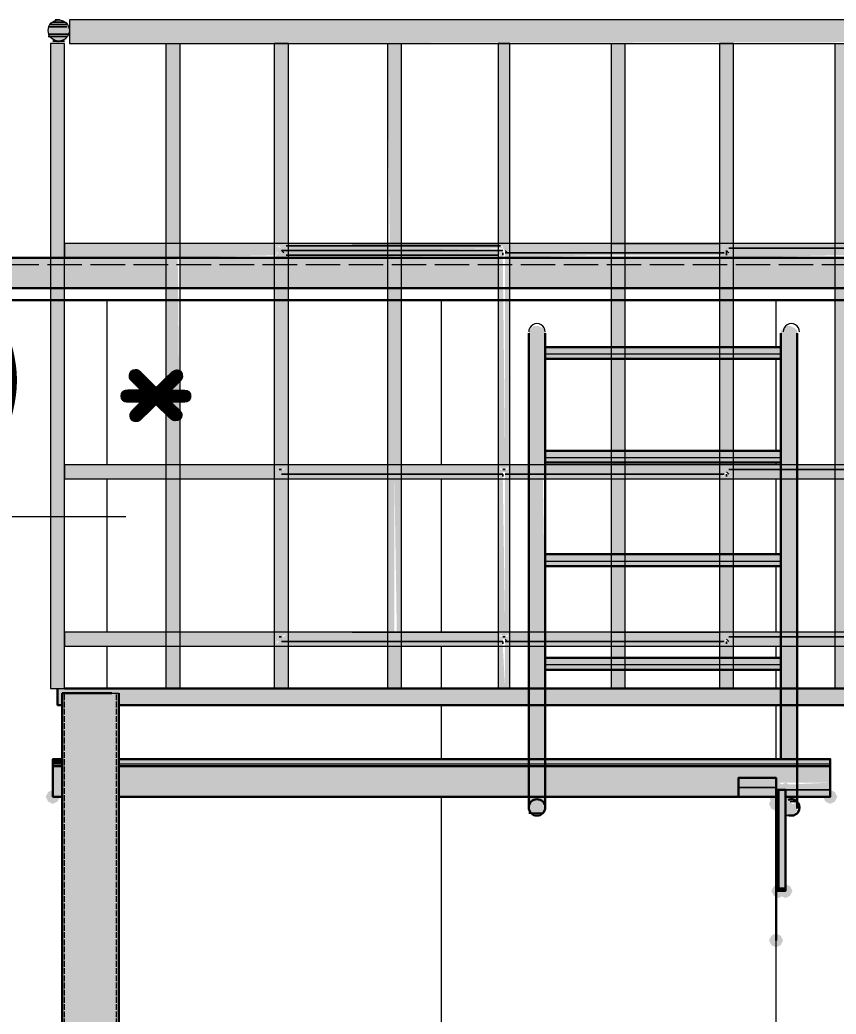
# Model space of a CAD drawing. Header units: millimetres. Extents: x -11345 to 411485, y -9810 to 73012.
# Drawn here: x 366772 to 368239, y 16997 to 18785 of the extents above; entities that cross this region are included whole.
import ezdxf

# ---------------------------------------------------------------- set-up
doc = ezdxf.new("R2010")
doc.units = ezdxf.units.MM
doc.linetypes.add('PDF_IMPORT', pattern=[1, 0.8, -0.2])
for name, color, linetype in [('PDF _Аннотация', 7, 'Continuous'), ('PDF _Каркас', 7, 'Continuous'), ('PDF _Крыша штриховка', 7, 'Continuous'), ('PDF _Линии', 7, 'Continuous'), ('PDF _Перекрытие', 7, 'Continuous'), ('PDF _Текст', 7, 'Continuous')]:
    doc.layers.add(name, color=color, linetype=linetype)
for name, color, linetype, true_color in [('PDF _Несущие колонны', 7, 'Continuous', 0x787878), ('PDF _Обобщенные модели', 7, 'Continuous', 0xb5bcbf), ('PDF _Ограждение', 7, 'Continuous', 0x7f7f7f)]:
    doc.layers.add(name, color=color, linetype=linetype, true_color=true_color)
doc.styles.add('PDF GOST Common', font='GOST_Common.ttf')

msp = doc.modelspace()

# ---------------------------------------------------------------- hatches: boundary and pattern name
at = {"layer": 'PDF _Каркас', "true_color": 0xb7c1cb, "transparency": 33554559}
for points in [[(367716.31183, 17989.19466), (367834.83691, 17989.19466), (367834.83691, 18010.35985), (367716.31183, 18010.35985), (367716.31183, 18175.44835), (367834.83691, 18175.44835), (367834.83691, 18196.61354), (367716.31183, 18196.61354), (367716.31183, 18226.24481), (367712.07879, 18230.47784), (367703.61272, 18234.71088), (367695.14664, 18234.71088), (367690.9136, 18230.47784), (367686.68056, 18226.24481), (367686.68056, 17984.96162), (367716.31183, 17984.96162)], [(368054.9549, 18010.35985), (368054.9549, 17989.19466), (368139.61567, 17989.19466), (368139.61567, 17984.96162), (368169.24694, 17984.96162), (368169.24694, 18226.24481), (368165.0139, 18230.47784), (368156.54782, 18234.71088), (368152.31478, 18234.71088), (368143.84871, 18230.47784), (368139.61567, 18226.24481), (368139.61567, 18196.61354), (368054.9549, 18196.61354), (368054.9549, 18175.44835), (368139.61567, 18175.44835), (368139.61567, 18010.35985)], [(367860.23514, 18196.61354), (367860.23514, 18175.44835), (368029.55667, 18175.44835), (368029.55667, 18196.61354)], [(367860.23514, 18010.35985), (367860.23514, 17989.19466), (368029.55667, 17989.19466), (368029.55667, 18010.35985)], [(367712.07879, 17959.56339), (367686.68056, 17959.56339), (367686.68056, 17684.4159), (367716.31183, 17684.4159), (367716.31183, 17722.51324)], [(368054.9549, 17824.10616), (368054.9549, 17802.94097), (368139.61567, 17802.94097), (368139.61567, 17684.4159), (368169.24694, 17684.4159), (368169.24694, 17959.56339), (368139.61567, 17959.56339), (368139.61567, 17824.10616)], [(367716.31183, 17824.10616), (367716.31183, 17802.94097), (367834.83691, 17802.94097), (367834.83691, 17824.10616)], [(367860.23514, 17824.10616), (367860.23514, 17802.94097), (368029.55667, 17802.94097), (368029.55667, 17824.10616)], [(367716.31183, 17616.68728), (367834.83691, 17616.68728), (367834.83691, 17637.85248), (367716.31183, 17637.85248), (367716.31183, 17659.01767), (367686.68056, 17659.01767), (367686.68056, 17582.82298), (367716.31183, 17582.82298)], [(368054.9549, 17637.85248), (368054.9549, 17616.68728), (368139.61567, 17616.68728), (368139.61567, 17582.82298), (368169.24694, 17582.82298), (368169.24694, 17659.01767), (368139.61567, 17659.01767), (368139.61567, 17637.85248)], [(367860.23514, 17637.85248), (367860.23514, 17616.68728), (368029.55667, 17616.68728), (368029.55667, 17637.85248)], [(367716.31183, 17553.19171), (367686.68056, 17553.19171), (367686.68056, 17455.83183), (367716.31183, 17455.83183)], [(368169.24694, 17553.19171), (368139.61567, 17553.19171), (368139.61567, 17455.83183), (368169.24694, 17455.83183)], [(367712.07879, 17375.4041), (367716.31183, 17371.17106), (367716.31183, 17388.10321), (367686.68056, 17388.10321), (367686.68056, 17358.47194), (367690.9136, 17358.47194), (367690.9136, 17354.23891), (367707.84576, 17354.23891), (367716.31183, 17362.70498), (367716.31183, 17371.17106), (367712.07879, 17371.17106)]]:
    msp.add_hatch(color=9, dxfattribs=at).paths.add_polyline_path(points)
h = msp.add_hatch(color=9, dxfattribs=at)
h.paths.add_polyline_path([(368160.78086, 17375.4041), (368156.54782, 17379.63714), (368160.78086, 17379.63714), (368165.0139, 17375.4041)])
h.paths.add_polyline_path([(368169.24694, 17362.70498), (368169.24694, 17388.10321), (368148.08174, 17388.10321), (368148.08174, 17379.63714), (368152.31478, 17379.63714), (368148.08174, 17375.4041), (368148.08174, 17354.23891), (368160.78086, 17354.23891)], flags=0)
at = {"layer": 'PDF _Линии', "transparency": 33554559}
for points in [[(368076.12009, 17421.96752), (368071.88705, 17430.4336), (368063.42098, 17434.66663), (368054.9549, 17430.4336), (368050.72186, 17421.96752), (368054.9549, 17413.50144), (368063.42098, 17409.2684), (368071.88705, 17413.50144)], [(368143.84871, 17421.96752), (368139.61567, 17430.4336), (368131.14959, 17434.66663), (368122.68351, 17430.4336), (368118.45048, 17421.96752), (368122.68351, 17413.50144), (368131.14959, 17409.2684), (368139.61567, 17413.50144)], [(368148.08174, 17400.80233), (368143.84871, 17409.2684), (368135.38263, 17413.50144), (368126.91655, 17409.2684), (368122.68351, 17400.80233), (368126.91655, 17392.33625), (368135.38263, 17388.10321), (368143.84871, 17392.33625)], [(368148.08174, 17400.80233), (368143.84871, 17409.2684), (368135.38263, 17413.50144), (368126.91655, 17409.2684), (368122.68351, 17400.80233), (368126.91655, 17392.33625), (368135.38263, 17388.10321), (368143.84871, 17392.33625)], [(368160.78086, 17400.80233), (368156.54782, 17409.2684), (368148.08174, 17413.50144), (368139.61567, 17409.2684), (368135.38263, 17400.80233), (368139.61567, 17392.33625), (368148.08174, 17388.10321), (368156.54782, 17392.33625)], [(366844.30593, 17388.10321), (366840.07289, 17396.56929), (366831.60682, 17400.80233), (366823.14074, 17396.56929), (366818.9077, 17388.10321), (366823.14074, 17379.63714), (366831.60682, 17375.4041), (366840.07289, 17379.63714)], [(368143.84871, 17388.10321), (368139.61567, 17396.56929), (368131.14959, 17400.80233), (368122.68351, 17396.56929), (368118.45048, 17388.10321), (368122.68351, 17379.63714), (368131.14959, 17375.4041), (368139.61567, 17379.63714)], [(368241.20859, 17388.10321), (368236.97555, 17396.56929), (368228.50947, 17400.80233), (368220.0434, 17396.56929), (368215.81036, 17388.10321), (368220.0434, 17379.63714), (368228.50947, 17375.4041), (368236.97555, 17379.63714)], [(368143.84871, 17375.4041), (368139.61567, 17383.87017), (368131.14959, 17388.10321), (368122.68351, 17383.87017), (368118.45048, 17375.4041), (368122.68351, 17366.93802), (368131.14959, 17362.70498), (368139.61567, 17366.93802)], [(368148.08174, 17218.78168), (368143.84871, 17227.24776), (368135.38263, 17231.48079), (368126.91655, 17227.24776), (368122.68351, 17218.78168), (368126.91655, 17210.3156), (368135.38263, 17206.08256), (368143.84871, 17210.3156)], [(368148.08174, 17218.78168), (368143.84871, 17227.24776), (368135.38263, 17231.48079), (368126.91655, 17227.24776), (368122.68351, 17218.78168), (368126.91655, 17210.3156), (368135.38263, 17206.08256), (368143.84871, 17210.3156)], [(368160.78086, 17218.78168), (368156.54782, 17227.24776), (368148.08174, 17231.48079), (368139.61567, 17227.24776), (368135.38263, 17218.78168), (368139.61567, 17210.3156), (368148.08174, 17206.08256), (368156.54782, 17210.3156)], [(368143.84871, 17129.88787), (368139.61567, 17138.35395), (368131.14959, 17142.58699), (368122.68351, 17138.35395), (368118.45048, 17129.88787), (368122.68351, 17121.4218), (368131.14959, 17117.18876), (368139.61567, 17121.4218)]]:
    msp.add_hatch(color=256, dxfattribs=at).paths.add_polyline_path(points)
at = {"layer": 'PDF _Несущие колонны', "transparency": 33554559}
msp.add_hatch(color=256, dxfattribs=at).paths.add_polyline_path([(366950.13189, 17574.3569), (366848.53897, 17574.3569), (366848.53897, 16279.04717), (366950.13189, 16279.04717)])
at = {"layer": 'PDF _Обобщенные модели', "true_color": 0xb7c0ca, "transparency": 33554559}
for points in [[(361612.27054, 18357.46899), (361612.27054, 18302.4395), (366827.37378, 18302.4395), (366827.37378, 18357.46899)], [(366852.77201, 18357.46899), (366852.77201, 18302.4395), (367034.79266, 18302.4395), (367034.79266, 18357.46899)], [(367060.19089, 18357.46899), (367060.19089, 18302.4395), (367229.51242, 18302.4395), (367229.51242, 18357.46899)], [(367254.91065, 18357.46899), (367254.91065, 18302.4395), (367432.69826, 18302.4395), (367432.69826, 18357.46899)], [(367458.09649, 18357.46899), (367458.09649, 18302.4395), (367631.65107, 18302.4395), (367631.65107, 18357.46899)], [(367652.81626, 18357.46899), (367652.81626, 18302.4395), (367834.83691, 18302.4395), (367834.83691, 18357.46899)], [(367860.23514, 18357.46899), (367860.23514, 18302.4395), (368029.55667, 18302.4395), (368029.55667, 18357.46899)], [(368054.9549, 18357.46899), (368054.9549, 18302.4395), (368236.97555, 18302.4395), (368236.97555, 18357.46899)]]:
    msp.add_hatch(color=9, dxfattribs=at).paths.add_polyline_path(points)
at = {"layer": 'PDF _Обобщенные модели', "true_color": 0x7f7f7f, "transparency": 33554559}
for points in [[(366848.53897, 17455.83183), (366831.60682, 17455.83183), (366831.60682, 17447.36575), (366848.53897, 17447.36575)], [(368228.50947, 17455.83183), (366950.13189, 17455.83183), (366950.13189, 17447.36575), (368228.50947, 17447.36575)], [(366848.53897, 17443.13271), (366831.60682, 17443.13271), (366831.60682, 17388.10321), (366848.53897, 17388.10321)]]:
    msp.add_hatch(color=8, dxfattribs=at).paths.add_polyline_path(points)
h = msp.add_hatch(color=8, dxfattribs=at)
h.paths.add_polyline_path([(368135.38263, 17218.78168), (368131.14959, 17223.01472), (368131.14959, 17218.78168)])
h.paths.add_polyline_path([(368228.50947, 17388.10321), (368228.50947, 17413.50144), (368131.14959, 17409.2684), (368131.14959, 17413.50144), (368228.50947, 17413.50144), (368228.50947, 17443.13271), (366950.13189, 17443.13271), (366950.13189, 17388.10321), (368131.14959, 17388.10321), (368131.14959, 17223.01472), (368135.38263, 17223.01472), (368135.38263, 17218.78168), (368148.08174, 17218.78168), (368148.08174, 17388.10321)])
at = {"layer": 'PDF _Ограждение', "transparency": 33554559}
h = msp.add_hatch(color=256, dxfattribs=at)
h.paths.add_polyline_path([(368033.78971, 17663.25071), (368038.02275, 17667.48374), (368042.25579, 17671.71678), (368042.25579, 17667.48374)])
h.paths.add_polyline_path([(368842.30003, 17667.48374), (368842.30003, 17671.71678), (368846.53307, 17667.48374)], flags=0)
h.paths.add_polyline_path([(368029.55667, 17684.4159), (367860.23514, 17684.4159), (367860.23514, 17959.56339), (368029.55667, 17959.56339)], flags=0)
h.paths.add_polyline_path([(368054.9549, 17684.4159), (368054.9549, 17959.56339), (368236.97555, 17959.56339), (368236.97555, 17684.4159)], flags=0)
h.paths.add_polyline_path([(368431.69531, 17684.4159), (368262.37378, 17684.4159), (368258.14074, 17959.56339), (368431.69531, 17959.56339)], flags=0)
h.paths.add_polyline_path([(369447.62452, 17659.01767), (369439.15844, 17663.25071), (369439.15844, 17667.48374), (369443.39148, 17663.25071)], flags=0)
h.paths.add_polyline_path([(369244.43868, 17675.94982), (369252.90475, 17680.18286), (369248.67172, 17675.94982)], flags=0)
h.paths.add_polyline_path([(367640.11714, 17976.49554), (367635.8841, 17976.49554), (367635.8841, 17980.72858)], flags=0)
h.paths.add_polyline_path([(367644.35018, 17976.49554), (367648.58322, 17980.72858), (367648.58322, 17976.49554)], flags=0)
h.paths.add_polyline_path([(367229.51242, 17984.96162), (367060.19089, 17984.96162), (367055.95785, 18357.46899), (367034.79266, 18357.46899), (367034.79266, 17984.96162), (366852.77201, 17984.96162), (366852.77201, 18357.46899), (367034.79266, 18357.46899), (367229.51242, 18361.70203), (367233.74546, 18361.70203), (367233.74546, 18365.93507), (367236.56749, 18367.34608), (367233.74546, 18361.70203), (367229.51242, 18357.46899)], flags=0)
h.paths.add_polyline_path([(367233.74546, 18378.63419), (367237.9785, 18378.63419), (367242.21154, 18374.40115)], flags=0)
h.paths.add_polyline_path([(369257.13779, 17684.4159), (369257.13779, 17959.56339), (369439.15844, 17959.56339), (369439.15844, 17684.4159)], flags=0)
h.paths.add_polyline_path([(369447.62452, 17684.4159), (369443.39148, 17682.29938), (369443.39148, 17684.4159)], flags=0)
h.paths.add_polyline_path([(368444.39443, 17972.2625), (368440.16139, 17972.2625), (368440.16139, 17976.49554)], flags=0)
h.paths.add_polyline_path([(367860.23514, 18357.46899), (367834.83691, 18357.46899), (367834.83691, 17984.96162), (367652.81626, 17984.96162), (367652.81626, 18357.46899), (367800.9726, 18361.70203), (368033.78971, 18361.70203), (368029.55667, 18357.46899), (368029.55667, 17984.96162), (367860.23514, 17984.96162)], flags=0)
h.paths.add_polyline_path([(369244.43868, 17976.49554), (369252.90475, 17980.72858), (369248.67172, 17976.49554)], flags=0)
h.paths.add_polyline_path([(368046.48882, 18365.93507), (368042.25579, 18370.16811), (368046.48882, 18370.16811)], flags=0)
h.paths.add_polyline_path([(369257.13779, 17984.96162), (369257.13779, 18357.46899), (369439.15844, 18361.70203), (369439.15844, 17984.96162)], flags=0)
h.paths.add_polyline_path([(368833.83396, 18378.63419), (368838.067, 18378.63419), (368842.30003, 18374.40115)], flags=0)
h.paths.add_polyline_path([(368440.16139, 18374.40115), (368444.39443, 18374.40115), (368444.39443, 18370.16811)], flags=0)
h.paths.add_polyline_path([(369062.41803, 18357.46899), (369037.0198, 18357.46899), (369037.0198, 17984.96162), (368854.99915, 17984.96162), (368854.99915, 18357.46899), (369164.01095, 18361.70203), (369235.9726, 18361.70203), (369231.73956, 18357.46899), (369231.73956, 17984.96162), (369062.41803, 17984.96162)], flags=0)
h.paths.add_polyline_path([(368457.09354, 17984.96162), (368452.86051, 18361.70203), (368457.09354, 18357.46899), (368634.88115, 18357.46899), (368634.88115, 17984.96162)], flags=0)
h.paths.add_polyline_path([(368838.067, 17978.61206), (368833.83396, 17980.72858), (368833.83396, 17984.96162), (368660.27938, 17984.96162), (368660.27938, 18357.46899), (368829.60092, 18357.46899), (368833.83396, 17984.96162), (368838.067, 17980.72858)], flags=0)
h.paths.add_polyline_path([(368846.53307, 17976.49554), (368850.76611, 17980.72858), (368850.76611, 17976.49554)], flags=0)
h.paths.add_polyline_path([(369456.09059, 17959.56339), (369456.09059, 17963.79643), (369458.20711, 17963.79643)], flags=0)
h.paths.add_polyline_path([(369443.39148, 17963.79643), (369447.62452, 17959.56339), (369439.15844, 17963.79643), (369439.15844, 17968.02947)], flags=0)
h.paths.add_polyline_path([(368054.9549, 17984.96162), (368054.9549, 18357.46899), (368232.74251, 18361.70203), (368435.92835, 18361.70203), (368431.69531, 18357.46899), (368431.69531, 17984.96162), (368262.37378, 17984.96162), (368262.37378, 18073.85543), (368258.14074, 18357.46899), (368236.97555, 18357.46899), (368236.97555, 17984.96162)], flags=0)
h.paths.add_polyline_path([(368842.30003, 17968.02947), (368842.30003, 17972.2625), (368846.53307, 17972.2625), (368846.53307, 17968.02947)], flags=0)
h.paths.add_polyline_path([(367644.35018, 17984.96162), (367640.11714, 18357.46899), (367640.11714, 18370.16811), (367436.9313, 18370.16811), (367640.11714, 18374.40115), (367635.8841, 18378.63419), (367640.11714, 18378.63419), (367640.11714, 18374.40115), (367644.35018, 18370.16811)], flags=0)
h.paths.add_polyline_path([(367631.65107, 17984.96162), (367458.09649, 17984.96162), (367458.09649, 18357.46899), (367432.69826, 18357.46899), (367432.69826, 17984.96162), (367254.91065, 17984.96162), (367254.91065, 18357.46899), (367631.65107, 18361.70203), (367635.8841, 18361.70203), (367631.65107, 18357.46899)], flags=0)
h.paths.add_polyline_path([(367250.67761, 17980.72858), (367246.44458, 17976.49554), (367242.21154, 17976.49554)], flags=0)
h.paths.add_polyline_path([(367034.79266, 17684.4159), (366852.77201, 17684.4159), (366852.77201, 17959.56339), (367034.79266, 17959.56339)], flags=0)
h.paths.add_polyline_path([(367233.74546, 17663.25071), (367233.74546, 17667.48374), (367237.9785, 17667.48374)], flags=0)
h.paths.add_polyline_path([(367229.51242, 17684.4159), (367060.19089, 17684.4159), (367060.19089, 17959.56339), (367229.51242, 17959.56339)], flags=0)
h.paths.add_polyline_path([(368033.78971, 17963.79643), (368038.02275, 17968.02947), (368042.25579, 17972.2625), (368042.25579, 17968.02947)], flags=0)
h.paths.add_polyline_path([(369062.41803, 17684.4159), (369062.41803, 17959.56339), (369231.73956, 17959.56339), (369231.73956, 17684.4159)], flags=0)
h.paths.add_polyline_path([(368854.99915, 17684.4159), (368854.99915, 17959.56339), (369037.0198, 17959.56339), (369037.0198, 17684.4159)], flags=0)
h.paths.add_polyline_path([(367246.44458, 17675.94982), (367242.21154, 17675.94982), (367250.67761, 17680.18286)], flags=0)
h.paths.add_polyline_path([(368846.53307, 17675.94982), (368850.76611, 17680.18286), (368850.76611, 17675.94982)], flags=0)
h.paths.add_polyline_path([(367432.69826, 17684.4159), (367254.91065, 17684.4159), (367254.91065, 17959.56339), (367432.69826, 17959.56339)], flags=0)
h.paths.add_polyline_path([(367449.63042, 17684.4159), (367445.39738, 17684.4159), (367445.39738, 17959.56339)], flags=0)
h.paths.add_polyline_path([(367631.65107, 17684.4159), (367458.09649, 17684.4159), (367458.09649, 17959.56339), (367631.65107, 17959.56339), (367631.65107, 17963.79643), (367635.8841, 17963.79643), (367631.65107, 17959.56339)], flags=0)
h.paths.add_polyline_path([(367635.8841, 17680.18286), (367640.11714, 17675.94982), (367635.8841, 17675.94982)], flags=0)
h.paths.add_polyline_path([(368660.27938, 17684.4159), (368660.27938, 17959.56339), (368829.60092, 17959.56339), (368833.83396, 17684.4159)], flags=0)
h.paths.add_polyline_path([(368457.09354, 17684.4159), (368457.09354, 17959.56339), (368634.88115, 17959.56339), (368634.88115, 17684.4159)], flags=0)
h.paths.add_polyline_path([(367644.35018, 17684.4159), (367640.11714, 17959.56339), (367640.11714, 17972.2625), (367644.35018, 17972.2625)], flags=0)
h.paths.add_polyline_path([(367648.58322, 17680.18286), (367648.58322, 17675.94982), (367644.35018, 17675.94982)], flags=0)
h.paths.add_polyline_path([(368440.16139, 17675.94982), (368444.39443, 17671.71678), (368440.16139, 17671.71678)], flags=0)
h.paths.add_polyline_path([(367834.83691, 17684.4159), (367652.81626, 17684.4159), (367652.81626, 17959.56339), (367834.83691, 17959.56339)], flags=0)
h.paths.add_polyline_path([(369235.9726, 17663.25071), (369240.20564, 17667.48374), (369244.43868, 17667.48374)], flags=0)
h.paths.add_polyline_path([(369062.41803, 17659.01767), (369231.73956, 17659.01767), (369231.73956, 17582.82298), (369257.13779, 17582.82298), (369257.13779, 17659.01767), (369439.15844, 17659.01767), (369439.15844, 17582.82298), (369460.32363, 17582.82298), (369460.32363, 17663.25071), (369451.85756, 17659.01767), (369456.09059, 17663.25071), (369460.32363, 17663.25071), (369460.32363, 17680.18286), (369451.85756, 17684.4159), (369456.09059, 17684.4159), (369460.32363, 17680.18286), (369460.32363, 18374.40115), (369456.09059, 18378.63419), (369456.09059, 18382.86722), (369460.32363, 18378.63419), (369460.32363, 18742.67548), (369451.85756, 18742.67548), (369451.85756, 18746.90852), (369456.09059, 18746.90852), (369451.85756, 18742.67548), (369468.78971, 18746.90852), (369468.78971, 18785.00587), (366861.23809, 18785.00587), (366861.23809, 18768.07371), (366857.00505, 18772.30675), (366857.00505, 18776.53979), (366852.77201, 18780.77283), (366844.30593, 18785.00587), (366835.83986, 18785.00587), (366823.14074, 18772.30675), (366823.14074, 18755.3746), (366831.60682, 18746.90852), (366835.83986, 18746.90852), (366840.07289, 18742.67548), (366844.30593, 18746.90852), (366852.77201, 18746.90852), (366857.00505, 18751.14156), (366857.00505, 18755.3746), (366861.23809, 18759.60764), (366861.23809, 18742.67548), (369430.69236, 18746.90852), (369430.69236, 18742.67548), (369443.39148, 18746.90852), (369447.62452, 18742.67548), (369439.15844, 18742.67548), (369439.15844, 18382.86722), (369257.13779, 18382.86722), (369257.13779, 18742.67548), (369231.73956, 18742.67548), (369231.73956, 18382.86722), (369062.41803, 18382.86722), (369062.41803, 18742.67548), (369037.0198, 18742.67548), (369037.0198, 18382.86722), (368854.99915, 18382.86722), (368854.99915, 18742.67548), (368829.60092, 18742.67548), (368833.83396, 18382.86722), (368660.27938, 18382.86722), (368660.27938, 18742.67548), (368634.88115, 18742.67548), (368634.88115, 18382.86722), (368457.09354, 18382.86722), (368457.09354, 18742.67548), (368431.69531, 18742.67548), (368431.69531, 18382.86722), (368262.37378, 18382.86722), (368262.37378, 18742.67548), (368236.97555, 18742.67548), (368236.97555, 18382.86722), (368054.9549, 18382.86722), (368054.9549, 18742.67548), (368029.55667, 18742.67548), (368029.55667, 18382.86722), (367860.23514, 18382.86722), (367860.23514, 18742.67548), (367834.83691, 18742.67548), (367834.83691, 18382.86722), (367652.81626, 18382.86722), (367652.81626, 18742.67548), (367631.65107, 18742.67548), (367631.65107, 18382.86722), (367458.09649, 18382.86722), (367458.09649, 18742.67548), (367432.69826, 18742.67548), (367436.9313, 18382.86722), (367254.91065, 18382.86722), (367254.91065, 18742.67548), (367229.51242, 18742.67548), (367229.51242, 18382.86722), (367060.19089, 18382.86722), (367060.19089, 18742.67548), (367034.79266, 18742.67548), (367034.79266, 18382.86722), (366852.77201, 18382.86722), (366852.77201, 18742.67548), (366840.07289, 18742.67548), (366827.37378, 18742.67548), (366827.37378, 17582.82298), (366852.77201, 17582.82298), (366852.77201, 17659.01767), (367034.79266, 17659.01767), (367034.79266, 17582.82298), (367060.19089, 17582.82298), (367060.19089, 17659.01767), (367229.51242, 17659.01767), (367229.51242, 17582.82298), (367254.91065, 17582.82298), (367254.91065, 17659.01767), (367432.69826, 17659.01767), (367432.69826, 17582.82298), (367458.09649, 17582.82298), (367458.09649, 17659.01767), (367631.65107, 17659.01767), (367631.65107, 17663.25071), (367635.8841, 17663.25071), (367631.65107, 17659.01767), (367631.65107, 17582.82298), (367644.35018, 17582.82298), (367640.11714, 17659.01767), (367640.11714, 17671.71678), (367644.35018, 17671.71678), (367644.35018, 17582.82298), (367652.81626, 17582.82298), (367652.81626, 17659.01767), (367834.83691, 17659.01767), (367834.83691, 17582.82298), (367860.23514, 17582.82298), (367860.23514, 17659.01767), (368029.55667, 17659.01767), (368029.55667, 17582.82298), (368054.9549, 17582.82298), (368054.9549, 17659.01767), (368236.97555, 17659.01767), (368236.97555, 17582.82298), (368262.37378, 17582.82298), (368262.37378, 17659.01767), (368431.69531, 17659.01767), (368431.69531, 17582.82298), (368457.09354, 17582.82298), (368457.09354, 17659.01767), (368634.88115, 17659.01767), (368634.88115, 17582.82298), (368660.27938, 17582.82298), (368660.27938, 17659.01767), (368829.60092, 17659.01767), (368829.60092, 17582.82298), (368854.99915, 17582.82298), (368854.99915, 17659.01767), (369037.0198, 17659.01767), (369037.0198, 17582.82298), (369062.41803, 17582.82298)], flags=0)
at = {"layer": 'PDF _Перекрытие', "true_color": 0x787878, "transparency": 33554559}
msp.add_hatch(color=8, dxfattribs=at).paths.add_polyline_path([(369451.85756, 17582.82298), (366840.07289, 17582.82298), (366840.07289, 17553.19171), (366848.53897, 17553.19171), (366848.53897, 17574.3569), (366950.13189, 17574.3569), (366950.13189, 17553.19171), (369341.79856, 17553.19171), (369341.79856, 17574.3569), (369439.15844, 17574.3569), (369439.15844, 17553.19171), (369451.85756, 17553.19171)])

# ---------------------------------------------------------------- linework, layer by layer
at = {"layer": 'PDF _Аннотация', "lineweight": 20}
msp.add_lwpolyline([(365874.94015, 17603.98817), (365659.0552, 17392.33625), (365659.0552, 17891.83478), (366962.83101, 17891.83478)], dxfattribs=at)
at = {"layer": 'PDF _Каркас', "linetype": 'PDF_IMPORT', "lineweight": 9, "ltscale": 1.693275}
for points in [[(368139.61567, 18183.91442), (367716.31183, 18183.91442)], [(368139.61567, 17997.66073), (367716.31183, 17997.66073)], [(368139.61567, 17811.40705), (367716.31183, 17811.40705)], [(368139.61567, 17625.15336), (367716.31183, 17625.15336)]]:
    msp.add_lwpolyline(points, dxfattribs=at)
at = {"layer": 'PDF _Каркас', "color": 9, "lineweight": 0, "true_color": 0xb7c1cb}
for points in [[(368169.24694, 17379.63714), (368156.54782, 17379.63714), (368169.24694, 17379.63714)], [(367712.07879, 17358.47194), (367686.68056, 17358.47194), (367712.07879, 17358.47194)], [(367716.31183, 17366.93802), (367716.31183, 17366.93802), (367716.31183, 17366.93802)], [(368169.24694, 17366.93802), (368169.24694, 17366.93802), (368169.24694, 17366.93802)], [(368160.78086, 17354.23891), (368148.08174, 17354.23891), (368160.78086, 17354.23891)]]:
    msp.add_lwpolyline(points, dxfattribs=at)
at = {"layer": 'PDF _Каркас', "lineweight": 9}
for centre, start, end in [((367701.49811, 18224.1302), 359.99260414, 180.00739595), ((368158.66625, 18224.1302), 359.99260407, 180.00739593)]:
    msp.add_arc(centre, 14.81372, start, end, dxfattribs=at)
at = {"layer": 'PDF _Крыша штриховка', "lineweight": 9}
for points in [[(366928.9667, 17984.96162), (366928.9667, 18281.2743)], [(367530.05815, 17984.96162), (367530.05815, 18281.2743)], [(368131.14959, 18196.61354), (368131.14959, 18281.2743)], [(368131.14959, 18010.35985), (368131.14959, 18175.44835)], [(368131.14959, 17984.96162), (368131.14959, 17989.19466)], [(366928.9667, 17684.4159), (366928.9667, 17959.56339)], [(367530.05815, 17684.4159), (367530.05815, 17959.56339)], [(368131.14959, 17824.10616), (368131.14959, 17959.56339)], [(368131.14959, 17684.4159), (368131.14959, 17802.94097)], [(366928.9667, 17582.82298), (366928.9667, 17659.01767)], [(367530.05815, 17582.82298), (367530.05815, 17659.01767)], [(368131.14959, 17637.85248), (368131.14959, 17659.01767)], [(368131.14959, 17582.82298), (368131.14959, 17616.68728)], [(367530.05815, 17455.83183), (367530.05815, 17553.19171)], [(368131.14959, 17455.83183), (368131.14959, 17553.19171)], [(367530.05815, 16279.04717), (367530.05815, 17388.10321)], [(368131.14959, 17375.4041), (368131.14959, 17388.10321)], [(368131.14959, 16279.04717), (368131.14959, 17129.88787)]]:
    msp.add_lwpolyline(points, dxfattribs=at)
at = {"layer": 'PDF _Линии', "lineweight": 30, "ltscale": 77.298008}
msp.add_lwpolyline([(345518.25874, 18357.46899), (371521.81331, 18357.46899)], dxfattribs=at)
at = {"layer": 'PDF _Линии', "lineweight": 30, "ltscale": 76.282043}
msp.add_lwpolyline([(371521.81331, 18302.4395), (345526.72481, 18302.4395)], dxfattribs=at)
at = {"layer": 'PDF _Линии', "lineweight": 30, "ltscale": 40.440327}
msp.add_lwpolyline([(345878.067, 18281.2743), (371458.31773, 18281.2743), (376449.06995, 15440.90557)], dxfattribs=at)
at = {"layer": 'PDF _Линии', "lineweight": 30, "ltscale": 2.751572}
for points in [[(367686.68056, 18222.01177), (367686.68056, 17366.93802)], [(367716.31183, 17366.93802), (367716.31183, 18222.01177)], [(368139.61567, 18222.01177), (368139.61567, 17455.83183)], [(368169.24694, 17366.93802), (368169.24694, 18222.01177)]]:
    msp.add_lwpolyline(points, dxfattribs=at)
at = {"layer": 'PDF _Линии', "lineweight": 30, "ltscale": 1.693275}
for points in [[(367716.31183, 18196.61354), (368139.61567, 18196.61354)], [(367716.31183, 18175.44835), (368139.61567, 18175.44835)], [(367716.31183, 18010.35985), (368139.61567, 18010.35985)], [(367716.31183, 17989.19466), (368139.61567, 17989.19466)], [(367716.31183, 17824.10616), (368139.61567, 17824.10616)], [(367716.31183, 17802.94097), (368139.61567, 17802.94097)], [(367716.31183, 17637.85248), (368139.61567, 17637.85248)], [(367716.31183, 17616.68728), (368139.61567, 17616.68728)]]:
    msp.add_lwpolyline(points, dxfattribs=at)
at = {"layer": 'PDF _Линии', "lineweight": 30}
for points in [[(367716.31183, 18196.61354), (367716.31183, 18183.91442), (367716.31183, 18179.68138)], [(368139.61567, 18179.68138), (368139.61567, 18183.91442), (368139.61567, 18196.61354)], [(367716.31183, 18010.35985), (367716.31183, 17997.66073), (367716.31183, 17989.19466)], [(367716.31183, 17824.10616), (367716.31183, 17811.40705), (367716.31183, 17802.94097)], [(368139.61567, 17824.10616), (368139.61567, 17811.40705)], [(367716.31183, 17637.85248), (367716.31183, 17625.15336), (367716.31183, 17616.68728)], [(368139.61567, 17637.85248), (368139.61567, 17625.15336)], [(366848.53897, 17553.19171), (366840.07289, 17553.19171), (366840.07289, 17582.82298)], [(366848.53897, 17574.3569), (366861.23809, 17574.3569), (366937.43278, 17574.3569)], [(369341.79856, 17553.19171), (366950.13189, 17553.19171)], [(366848.53897, 17455.83183), (366831.60682, 17455.83183), (366831.60682, 17451.59879), (366831.60682, 17447.36575), (366831.60682, 17443.13271), (366831.60682, 17413.50144), (366831.60682, 17405.03537), (366831.60682, 17388.10321), (366848.53897, 17388.10321)], [(368148.08174, 17388.10321), (368228.50947, 17388.10321), (368228.50947, 17405.03537), (368228.50947, 17413.50144), (368228.50947, 17443.13271), (368228.50947, 17447.36575), (368228.50947, 17451.59879), (368228.50947, 17455.83183), (366950.13189, 17455.83183)], [(366831.60682, 17443.13271), (366848.53897, 17443.13271)], [(366950.13189, 17443.13271), (368228.50947, 17443.13271)], [(368131.14959, 17316.14156), (368131.14959, 17400.80233), (368131.14959, 17388.10321), (368063.42098, 17388.10321), (368063.42098, 17400.80233), (368063.42098, 17405.03537), (368063.42098, 17421.96752), (368131.14959, 17421.96752), (368131.14959, 17405.03537), (368131.14959, 17400.80233), (368131.14959, 17388.10321)], [(368131.14959, 17400.80233), (368131.14959, 17400.80233)], [(368131.14959, 17400.80233), (368135.38263, 17400.80233)], [(368135.38263, 17223.01472), (368135.38263, 17218.78168), (368135.38263, 17223.01472), (368148.08174, 17223.01472), (368148.08174, 17400.80233), (368135.38263, 17400.80233), (368135.38263, 17223.01472), (368135.38263, 17400.80233), (368131.14959, 17400.80233), (368131.14959, 17320.3746), (368131.14959, 17299.20941), (368131.14959, 17375.4041)], [(368135.38263, 17400.80233), (368135.38263, 17400.80233)], [(366950.13189, 17388.10321), (368063.42098, 17388.10321)], [(368148.08174, 17223.01472), (368148.08174, 17218.78168), (368135.38263, 17218.78168), (368131.14959, 17218.78168)], [(368135.38263, 17223.01472), (368135.38263, 17223.01472)], [(368135.38263, 17223.01472), (368135.38263, 17218.78168), (368135.38263, 17223.01472)], [(368135.38263, 17218.78168), (368135.38263, 17218.78168)]]:
    msp.add_lwpolyline(points, dxfattribs=at)
at = {"layer": 'PDF _Линии', "lineweight": 30, "ltscale": 12.953554}
for points in [[(366848.53897, 17574.3569), (366848.53897, 15826.11206)], [(366950.13189, 15826.11206), (366950.13189, 17574.3569)]]:
    msp.add_lwpolyline(points, dxfattribs=at)
at = {"layer": 'PDF _Линии', "lineweight": 30, "ltscale": 3.767537}
msp.add_lwpolyline([(366852.77201, 17582.82298), (369451.85756, 17582.82298), (369451.85756, 17553.19171)], dxfattribs=at)
at = {"layer": 'PDF _Линии', "lineweight": 30}
msp.add_lwpolyline([(368131.14959, 17129.88787), (368131.14959, 17290.74333), (368131.14959, 17299.20941), (368131.14959, 17290.74333)], close=True, dxfattribs=at)
msp.add_circle((367701.49429, 17369.05263), 14.81372, dxfattribs=at)
msp.add_arc((368158.66278, 17369.06218), 14.82324, 248.54451262, 111.45548755, dxfattribs=at)
at = {"layer": 'PDF _Несущие колонны', "color": 7, "linetype": 'PDF_IMPORT', "lineweight": 18, "ltscale": 12.953554}
for points in [[(366852.77201, 15826.11206), (366852.77201, 17574.3569)], [(366945.89885, 15826.11206), (366945.89885, 17574.3569)]]:
    msp.add_lwpolyline(points, dxfattribs=at)
at = {"layer": 'PDF _Несущие колонны', "color": 7, "lineweight": 18}
msp.add_lwpolyline([(366937.43278, 17574.3569), (366950.13189, 17574.3569)], dxfattribs=at)
at = {"layer": 'PDF _Обобщенные модели', "color": 7, "linetype": 'PDF_IMPORT', "lineweight": 18, "ltscale": 77.298008}
msp.add_lwpolyline([(371521.81331, 18344.76988), (345518.25874, 18344.76988)], dxfattribs=at)
at = {"layer": 'PDF _Обобщенные модели', "color": 7, "linetype": 'PDF_IMPORT', "lineweight": 18, "ltscale": 76.324375}
msp.add_lwpolyline([(371521.81331, 18302.4395), (345526.72481, 18302.4395)], dxfattribs=at)
at = {"layer": 'PDF _Обобщенные модели', "color": 8, "lineweight": 0, "true_color": 0x7f7f7f}
for points in [[(366848.53897, 17451.59879), (366831.60682, 17451.59879), (366848.53897, 17451.59879)], [(368135.38263, 17400.80233), (368148.08174, 17400.80233), (368135.38263, 17400.80233)], [(368228.50947, 17400.80233), (368135.38263, 17400.80233), (368228.50947, 17400.80233)], [(368135.38263, 17223.01472), (368135.38263, 17223.01472), (368135.38263, 17223.01472)], [(368135.38263, 17218.78168), (368135.38263, 17218.78168), (368135.38263, 17218.78168)]]:
    msp.add_lwpolyline(points, dxfattribs=at)
for points in [[(366831.60682, 17451.59879), (366831.60682, 17451.59879), (366831.60682, 17451.59879)], [(366848.53897, 17455.83183), (366848.53897, 17455.83183), (366848.53897, 17455.83183)], [(366950.13189, 17405.03537), (366950.13189, 17405.03537), (366950.13189, 17405.03537)], [(368063.42098, 17405.03537), (368131.14959, 17405.03537), (368063.42098, 17405.03537)], [(368131.14959, 17400.80233), (368131.14959, 17400.80233), (368131.14959, 17400.80233)], [(368135.38263, 17223.01472), (368135.38263, 17223.01472), (368135.38263, 17223.01472)]]:
    msp.add_lwpolyline(points, close=True, dxfattribs=at)
at = {"layer": 'PDF _Обобщенные модели', "color": 7, "lineweight": 9}
for points in [[(366831.60682, 17447.36575), (366848.53897, 17447.36575)], [(366950.13189, 17447.36575), (368228.50947, 17447.36575)], [(368063.42098, 17421.96752), (368131.14959, 17421.96752)], [(368131.14959, 17320.3746), (368131.14959, 17400.80233), (368135.38263, 17400.80233), (368148.08174, 17400.80233)], [(368131.14959, 17400.80233), (368131.14959, 17400.80233)], [(368135.38263, 17400.80233), (368135.38263, 17400.80233)], [(368131.14959, 17383.87017), (368131.14959, 17383.87017)], [(368131.14959, 17299.20941), (368131.14959, 17299.20941)], [(368131.14959, 17290.74333), (368131.14959, 17290.74333)], [(368131.14959, 17218.78168), (368135.38263, 17218.78168), (368148.08174, 17218.78168)], [(368135.38263, 17218.78168), (368135.38263, 17223.01472)]]:
    msp.add_lwpolyline(points, dxfattribs=at)
at = {"layer": 'PDF _Ограждение', "lineweight": 0}
for points in [[(366857.00505, 18772.30675), (366823.14074, 18772.30675), (366857.00505, 18772.30675)], [(366857.00505, 18776.53979), (366827.37378, 18776.53979), (366857.00505, 18776.53979)], [(366852.77201, 18780.77283), (366831.60682, 18780.77283), (366852.77201, 18780.77283)], [(366844.30593, 18785.00587), (366835.83986, 18785.00587), (366844.30593, 18785.00587)], [(366861.23809, 18759.60764), (366823.14074, 18759.60764), (366861.23809, 18759.60764)], [(366857.00505, 18755.3746), (366823.14074, 18755.3746), (366857.00505, 18755.3746)], [(366852.77201, 18746.90852), (366831.60682, 18746.90852), (366852.77201, 18746.90852)], [(366844.30593, 18746.90852), (366835.83986, 18746.90852), (366844.30593, 18746.90852)], [(367635.8841, 18378.63419), (367250.67761, 18378.63419), (367635.8841, 18378.63419)], [(367631.65107, 18382.86722), (367369.20269, 18382.86722), (367631.65107, 18382.86722)], [(368029.55667, 18382.86722), (367834.83691, 18382.86722), (368029.55667, 18382.86722)], [(367640.11714, 18370.16811), (367242.21154, 18370.16811), (367640.11714, 18370.16811)], [(367242.21154, 18370.16811), (367242.21154, 18370.16811), (367242.21154, 18370.16811)], [(367246.44458, 18365.93507), (367242.21154, 18370.16811), (367246.44458, 18365.93507)], [(367242.21154, 18370.16811), (367242.21154, 18370.16811), (367242.21154, 18370.16811)], [(367631.65107, 18361.70203), (367250.67761, 18361.70203), (367631.65107, 18361.70203)], [(367640.11714, 18361.70203), (367640.11714, 18365.93507), (367640.11714, 18361.70203)], [(367644.35018, 18374.40115), (367644.35018, 18374.40115), (367644.35018, 18374.40115)], [(367644.35018, 18374.40115), (367644.35018, 18374.40115), (367644.35018, 18374.40115)], [(367648.58322, 18365.93507), (367644.35018, 18370.16811), (367648.58322, 18365.93507)], [(368038.02275, 18365.93507), (367644.35018, 18365.93507), (368038.02275, 18365.93507)], [(368046.48882, 18365.93507), (368042.25579, 18370.16811), (368046.48882, 18365.93507)], [(368042.25579, 18361.70203), (368042.25579, 18370.16811), (368042.25579, 18361.70203)], [(368440.16139, 18374.40115), (368046.48882, 18374.40115), (368440.16139, 18374.40115)], [(367242.21154, 17976.49554), (367237.9785, 17976.49554), (367242.21154, 17976.49554)], [(367242.21154, 17972.2625), (367242.21154, 17972.2625), (367242.21154, 17972.2625)], [(367242.21154, 17972.2625), (367242.21154, 17972.2625), (367242.21154, 17972.2625)], [(367640.11714, 17968.02947), (367242.21154, 17968.02947), (367640.11714, 17968.02947)], [(367640.11714, 17968.02947), (367242.21154, 17968.02947), (367640.11714, 17968.02947)], [(367644.35018, 17976.49554), (367640.11714, 17976.49554), (367644.35018, 17976.49554)], [(367640.11714, 17963.79643), (367640.11714, 17968.02947), (367640.11714, 17963.79643)], [(367644.35018, 17972.2625), (367644.35018, 17972.2625), (367644.35018, 17972.2625)], [(368038.02275, 17968.02947), (367644.35018, 17968.02947), (368038.02275, 17968.02947)], [(368042.25579, 17972.2625), (368042.25579, 17972.2625), (368042.25579, 17972.2625)], [(368042.25579, 17972.2625), (368042.25579, 17972.2625), (368042.25579, 17972.2625)], [(368046.48882, 17968.02947), (368042.25579, 17972.2625), (368046.48882, 17968.02947)], [(368042.25579, 17963.79643), (368042.25579, 17968.02947), (368042.25579, 17963.79643)], [(368440.16139, 17976.49554), (368046.48882, 17976.49554), (368440.16139, 17976.49554)], [(367631.65107, 17684.4159), (367369.20269, 17684.4159), (367631.65107, 17684.4159)], [(368029.55667, 17684.4159), (367834.83691, 17684.4159), (368029.55667, 17684.4159)], [(367242.21154, 17675.94982), (367237.9785, 17675.94982), (367242.21154, 17675.94982)], [(367242.21154, 17671.71678), (367242.21154, 17671.71678), (367242.21154, 17671.71678)], [(367242.21154, 17671.71678), (367242.21154, 17671.71678), (367242.21154, 17671.71678)], [(367640.11714, 17667.48374), (367242.21154, 17667.48374), (367640.11714, 17667.48374)], [(367644.35018, 17675.94982), (367640.11714, 17675.94982), (367644.35018, 17675.94982)], [(367640.11714, 17663.25071), (367640.11714, 17667.48374), (367640.11714, 17663.25071)], [(367644.35018, 17671.71678), (367644.35018, 17671.71678), (367644.35018, 17671.71678)], [(367648.58322, 17667.48374), (367644.35018, 17671.71678), (367648.58322, 17667.48374)], [(368038.02275, 17667.48374), (367644.35018, 17667.48374), (368038.02275, 17667.48374)], [(368042.25579, 17671.71678), (368042.25579, 17671.71678), (368042.25579, 17671.71678)], [(368042.25579, 17671.71678), (368042.25579, 17671.71678), (368042.25579, 17671.71678)], [(368046.48882, 17667.48374), (368042.25579, 17671.71678), (368046.48882, 17667.48374)], [(368042.25579, 17671.71678), (368042.25579, 17671.71678), (368042.25579, 17671.71678)], [(368042.25579, 17671.71678), (368042.25579, 17671.71678), (368042.25579, 17671.71678)], [(368042.25579, 17671.71678), (368042.25579, 17671.71678), (368042.25579, 17671.71678)], [(368042.25579, 17663.25071), (368042.25579, 17667.48374), (368042.25579, 17663.25071)], [(368440.16139, 17675.94982), (368046.48882, 17675.94982), (368440.16139, 17675.94982)]]:
    msp.add_lwpolyline(points, dxfattribs=at)
at = {"layer": 'PDF _Ограждение', "color": 7, "lineweight": 9}
msp.add_lwpolyline([(369451.85756, 17582.82298), (369460.32363, 17582.82298), (369460.32363, 18742.67548), (369468.78971, 18742.67548), (369468.78971, 18763.84068), (369468.78971, 18785.00587), (369430.69236, 18785.00587), (366861.23809, 18785.00587), (366861.23809, 18763.84068), (366861.23809, 18742.67548), (369430.69236, 18742.67548), (369439.15844, 18742.67548), (369460.32363, 18742.67548)], dxfattribs=at)
for points in [[(366852.77201, 17582.82298), (366852.77201, 18742.67548), (366827.37378, 18742.67548), (366827.37378, 17582.82298)], [(366852.77201, 18742.67548), (366840.07289, 18742.67548), (366827.37378, 18742.67548), (366827.37378, 17582.82298), (366840.07289, 17582.82298), (366852.77201, 17582.82298)], [(367254.91065, 18742.67548), (367242.21154, 18742.67548), (367229.51242, 18742.67548), (367229.51242, 17582.82298), (367242.21154, 17582.82298), (367254.91065, 17582.82298)], [(367652.81626, 18742.67548), (367644.35018, 18742.67548), (367631.65107, 18742.67548), (367631.65107, 17582.82298), (367644.35018, 17582.82298), (367652.81626, 17582.82298)], [(368054.9549, 18742.67548), (368042.25579, 18742.67548), (368029.55667, 18742.67548), (368029.55667, 17582.82298), (368042.25579, 17582.82298), (368054.9549, 17582.82298)], [(369439.15844, 18382.86722), (366852.77201, 18382.86722), (366852.77201, 18370.16811), (366852.77201, 18357.46899), (369439.15844, 18357.46899), (369439.15844, 18370.16811)], [(369439.15844, 17984.96162), (366852.77201, 17984.96162), (366852.77201, 17972.2625), (366852.77201, 17959.56339), (369439.15844, 17959.56339), (369439.15844, 17972.2625)], [(369439.15844, 17684.4159), (366852.77201, 17684.4159), (366852.77201, 17671.71678), (366852.77201, 17659.01767), (369439.15844, 17659.01767), (369439.15844, 17671.71678)]]:
    msp.add_lwpolyline(points, close=True, dxfattribs=at)
at = {"layer": 'PDF _Ограждение', "color": 7, "lineweight": 9, "ltscale": 3.725205}
for points in [[(367034.79266, 18742.67548), (367034.79266, 17582.82298)], [(367060.19089, 17582.82298), (367060.19089, 18742.67548)], [(367432.69826, 18742.67548), (367432.69826, 17582.82298)], [(367458.09649, 17582.82298), (367458.09649, 18742.67548)], [(367834.83691, 18742.67548), (367834.83691, 17582.82298)], [(367860.23514, 17582.82298), (367860.23514, 18742.67548)]]:
    msp.add_lwpolyline(points, dxfattribs=at)
at = {"layer": 'PDF _Ограждение', "color": 7, "lineweight": 9, "ltscale": 3.767537}
msp.add_lwpolyline([(368236.97555, 18742.67548), (368236.97555, 17582.82298)], dxfattribs=at)
at = {"layer": 'PDF _Ограждение', "lineweight": 0}
for points in [[(367242.21154, 18370.16811), (367242.21154, 18370.16811), (367242.21154, 18370.16811)], [(367644.35018, 18370.16811), (367644.35018, 18370.16811), (367644.35018, 18370.16811)], [(368042.25579, 18374.40115), (368042.25579, 18374.40115), (368042.25579, 18374.40115)], [(368042.25579, 18370.16811), (368042.25579, 18370.16811), (368042.25579, 18370.16811)], [(368042.25579, 18370.16811), (368042.25579, 18370.16811), (368042.25579, 18370.16811)], [(367055.95785, 18357.46899), (367055.95785, 18357.46899), (367055.95785, 18357.46899)], [(367458.09649, 18357.46899), (367458.09649, 18357.46899), (367458.09649, 18357.46899)], [(367229.51242, 17984.96162), (367229.51242, 17984.96162), (367229.51242, 17984.96162)], [(367631.65107, 17984.96162), (367631.65107, 17984.96162), (367631.65107, 17984.96162)], [(368029.55667, 17984.96162), (368029.55667, 17984.96162), (368029.55667, 17984.96162)], [(368042.25579, 17972.2625), (368042.25579, 17972.2625), (368042.25579, 17972.2625)], [(367254.91065, 17959.56339), (367254.91065, 17959.56339), (367254.91065, 17959.56339)], [(367652.81626, 17959.56339), (367652.81626, 17959.56339), (367652.81626, 17959.56339)], [(368054.9549, 17959.56339), (368054.9549, 17959.56339), (368054.9549, 17959.56339)], [(367644.35018, 17671.71678), (367644.35018, 17671.71678), (367644.35018, 17671.71678)], [(367652.81626, 17659.01767), (367652.81626, 17659.01767), (367652.81626, 17659.01767)], [(368054.9549, 17659.01767), (368054.9549, 17659.01767), (368054.9549, 17659.01767)]]:
    msp.add_lwpolyline(points, close=True, dxfattribs=at)
at = {"layer": 'PDF _Ограждение', "color": 7, "lineweight": 9}
msp.add_circle((366842.18715, 18765.95493), 19.05094, dxfattribs=at)

# ---------------------------------------------------------------- texts
at = {"layer": 'PDF _Текст', "insert": (365742.75136, 18106.44185), "char_height": 250.008092, "attachment_point": 4, "style": 'PDF GOST Common'}
msp.add_mtext('+17,830 *', dxfattribs=at)

doc.saveas('drawing.dxf')
